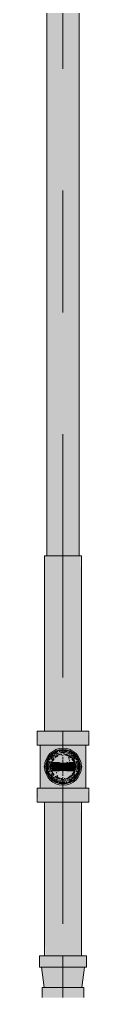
# Model space of a CAD drawing. Header units: millimetres. Extents: x -4000 to 187956, y -58990 to 162485.
# Drawn here: x 21716 to 21784, y 134156 to 135425 of the extents above; entities that cross this region are included whole.
import ezdxf

# ---------------------------------------------------------------- set-up
doc = ezdxf.new("R2010")
doc.units = ezdxf.units.MM
doc.linetypes.add('Dash 1_16_', pattern=[317.5, 158.75, -158.75])
for name, color, linetype, lineweight in [('F-SPRN', 3, 'Continuous', 9), ('P-PIPE', 3, 'Continuous', 9), ('P-PIPE-CNTR', 3, 'Continuous', 9)]:
    doc.layers.add(name, color=color, linetype=linetype, lineweight=lineweight)

# ---------------------------------------------------------------- blocks, each defined once
blk = doc.blocks.new('Sprinkler_Up - DN20-V226-FFS - TANG 1')
at = {"layer": 'F-SPRN', "transparency": 33554534}
for points in [[(-4.6, 0), (-1.7, 2.9), (-1.2, 3.5), (-0.4, 5.6), (0.6, 4), (1.2, 3.5), (1.7, 2.9), (4.6, 0), (22.2, 0), (18, 13.1), (6.9, 21.2), (-6.9, 21.1), (-18, 13.1), (-22.2, 0), (-6.9, 0)], [(0, -16.7), (4.3, -16.1), (11.8, -11.8), (16.1, -4.3), (15.3, 5.6), (11.8, 11.8), (8.3, 14.4), (0, 16.7), (-6.9, 14.6), (-11.8, 11.8), (-16.1, 4.3), (-16.1, -4.3), (-11.8, -11.8), (-6.9, -14.8)], [(0, -15.6), (7.8, -13.5), (13.5, -7.8), (15.1, -4), (14.4, 5.6), (13.5, 7.8), (7.8, 13.5), (0, 15.6), (-7.8, 13.5), (-11, 11), (-15.1, 4), (-15.1, -4), (-11, -11), (-6.9, -13.7)], [(3.4, -21.2), (6.9, -21.2), (18, -13.1), (22.2, 0), (3.9, -0.7), (1.7, -2.9), (1.2, -3.5), (0.6, -4), (-0.6, -4), (-1.2, -3.5), (-1.7, -2.9), (-4.6, 0), (-22.2, 0), (-18, -13.1), (-6.9, -21.2), (0, -21.2)], [(-10.9, -5.5), (-10.9, 5.4), (-14.5, 5.4), (-14.5, -5.5)], [(-7.7, -5.5), (-7.7, 5.4), (-10.9, 5.4), (-10.9, -5.5)], [(-7.7, -5.5), (0, -5.5), (0, 5.4), (-7.7, 5.4)], [(0, 0), (5.7, 0), (2.9, 4.9), (-2.9, 4.9), (-5.7, 0)], [(2.9, -4.9), (5.7, 0), (-5.7, 0), (-2.9, -4.9)], [(-4.6, 0), (4.6, 0), (0, 4.6)], [(0, -4.6), (4.6, 0), (-4.6, 0)], [(0, -2.6), (1.3, 0), (-1.8, 0)], [(-1.3, 0), (1.8, 0), (0, 2.6)], [(7.7, -5.5), (7.7, 5.4), (0, 5.4), (0, -5.5)], [(10.9, -5.5), (10.9, 5.4), (7.7, 5.4), (7.7, -5.5)], [(14.5, -5.5), (14.5, 5.4), (10.9, 5.4), (10.9, -5.5)]]:
    blk.add_hatch(color=1, dxfattribs=at).paths.add_polyline_path(points)
at = {"layer": 'F-SPRN', "color": 1}
for p, q in [((-11.5, 5.4), (-14.5, 5.4)), ((-14.5, 5.4), (-11.3, 5.4)), ((-14.5, 5.4), (-14.5, 3.7)), ((-14.5, 3.3), (-14.5, 0)), ((-11.5, 5.4), (-11.5, 4)), ((-10.9, 1.9), (-10.9, 3.6)), ((-10.8, 5.4), (-8, 5.4)), ((-8.1, 5.4), (-10.8, 5.4)), ((-6.9, 5.4), (-8.1, 5.4)), ((-8.1, 5.4), (-8.1, 2.8)), ((-8.1, 2.5), (-8.1, 0.7)), ((-7.7, 5.4), (-6.9, 5.4)), ((-7.7, 4.8), (-7.7, 2.7)), ((-7.7, 4.8), (-7.7, 2.7)), ((-7.7, 2.1), (-7.7, 0.5)), ((-7.7, 2.1), (-7.7, 0.5)), ((-6.7, 5.4), (-4.7, 5.4)), ((-5.8, 3.8), (-5.8, 2.2)), ((-2.1, 0), (-2.1, 0)), ((-2.1, 0), (-2.1, -0.1)), ((0, 2.1), (-0.1, 2.1)), ((2.1, 0), (2.1, 0.1)), ((2.1, 0), (2.1, 0)), ((4.7, 5.4), (6.5, 5.4)), ((7.7, 5.4), (10.8, 5.4)), ((7.7, 5.2), (7.7, 2.7)), ((7.7, 5.2), (7.7, 2.7)), ((7.7, 2.3), (7.7, 0.5)), ((7.7, 2.3), (7.7, 0.5)), ((10.8, 5.4), (8.1, 5.4)), ((8.1, 5.4), (8.1, 2.8)), ((8.1, 2.5), (8.1, 0.4)), ((10.9, 5.4), (14.5, 5.4)), ((10.9, 3.6), (10.9, 0.2)), ((14.5, 5.4), (11.5, 5.4)), ((11.5, 5.4), (11.5, 4)), ((11.5, 3), (11.5, 0.2)), ((14.5, 5.4), (14.5, -5.5)), ((-14.5, -1.3), (-14.5, -3.7)), ((-11.1, -5.5), (-14.5, -5.5)), ((-14.5, -5.5), (-11.5, -5.5)), ((-10.9, -2.6), (-10.9, -1.3)), ((-10.8, -5.5), (-8.1, -5.5)), ((-7.8, -5.5), (-10.8, -5.5)), ((-8.1, -4.2), (-8.1, -5.5)), ((-8.1, -5.5), (-6.9, -5.5)), ((-7.7, -2.7), (-7.7, -4)), ((-7.7, -2.7), (-7.7, -4)), ((-6.9, -5.5), (-7.7, -5.5)), ((-6.9, -5.5), (-5.8, -5.5)), ((-4.8, -5.5), (-6.9, -5.5)), ((-5.8, -2.3), (-5.8, -3.8)), ((-2.1, -0.3), (-2, -0.4)), ((-2, -0.4), (-2, -0.5)), ((-2, -0.5), (-2, -0.6)), ((-2, -0.6), (-2, -0.7)), ((-2, -0.7), (-1.9, -0.7)), ((-1.9, -0.7), (-1.9, -0.8)), ((-1.9, -0.8), (-1.9, -0.9)), ((-1.9, -0.9), (-1.8, -1)), ((-1.8, -1), (-1.8, -1.1)), ((-1.8, -1), (-1.8, -1)), ((-1.8, -1.1), (-1.7, -1.2)), ((-1.7, -1.2), (-1.6, -1.3)), ((-1.7, -1.2), (-1.7, -1.2)), ((-1.6, -1.3), (-1.6, -1.4)), ((-1.6, -1.4), (-1.5, -1.4)), ((-1.5, -1.4), (-1.4, -1.5)), ((-1.4, -1.5), (-1.3, -1.6)), ((-1.4, -1.5), (-1.4, -1.5)), ((-1.3, -1.6), (-1.3, -1.7)), ((-1.3, -1.7), (-1.2, -1.7)), ((-1.2, -1.7), (-1.1, -1.7)), ((-1.1, -1.7), (-1.1, -1.8)), ((-1.1, -1.8), (-1, -1.8)), ((-1, -1.8), (-0.9, -1.9)), ((-0.9, -1.9), (-0.8, -1.9)), ((-0.8, -1.9), (-0.7, -2)), ((-0.8, -1.9), (-0.8, -1.9)), ((-0.7, -2), (-0.6, -2)), ((-0.6, -2), (-0.5, -2)), ((-0.5, -2), (-0.4, -2)), ((-0.4, -2), (-0.3, -2.1)), ((-0.4, -2), (-0.4, -2)), ((-0.3, -2.1), (-0.2, -2.1)), ((-0.2, -2.1), (-0.1, -2.1)), ((-0.1, -2.1), (0, -2.1)), ((0, -2.1), (0.1, -2.1)), ((0.1, -2.1), (0.2, -2.1)), ((0.1, -2.1), (0.1, -2.1)), ((0.2, -2.1), (0.3, -2.1)), ((0.3, -2.1), (0.4, -2)), ((0.4, -2), (0.5, -2)), ((0.5, -2), (0.6, -2)), ((0.6, -2), (0.7, -2)), ((0.6, -2), (0.6, -2)), ((0.7, -2), (0.8, -1.9)), ((0.8, -1.9), (0.9, -1.9)), ((0.9, -1.9), (1, -1.8)), ((0.9, -1.9), (0.9, -1.9)), ((1, -1.8), (1.1, -1.8)), ((1.1, -1.8), (1.2, -1.7)), ((1.2, -1.7), (1.3, -1.6)), ((1.2, -1.7), (1.2, -1.7)), ((1.3, -1.6), (1.4, -1.6)), ((1.4, -1.5), (1.5, -1.5)), ((1.4, -1.6), (1.4, -1.5)), ((1.5, -1.4), (1.6, -1.3)), ((1.5, -1.5), (1.5, -1.4)), ((1.6, -1.3), (1.7, -1.2)), ((1.6, -1.3), (1.6, -1.3)), ((1.7, -1.1), (1.8, -1.1)), ((1.7, -1.2), (1.7, -1.1)), ((1.8, -1), (1.9, -0.9)), ((1.8, -1.1), (1.8, -1)), ((1.9, -0.8), (2, -0.7)), ((1.9, -0.8), (1.9, -0.8)), ((1.9, -0.9), (1.9, -0.8)), ((2, -0.4), (2.1, -0.3)), ((2, -0.5), (2, -0.4)), ((2, -0.5), (2, -0.5)), ((2, -0.6), (2, -0.5)), ((2, -0.7), (2, -0.6)), ((2.1, -0.1), (2.1, 0)), ((2.1, -0.2), (2.1, -0.1)), ((2.1, -0.3), (2.1, -0.2)), ((7, -5.5), (4.8, -5.5)), ((5.8, -2.2), (5.8, -3.8)), ((5.8, -5.5), (7, -5.5)), ((7.7, -0.5), (7.7, -2.3)), ((7.7, -0.5), (7.7, -2.3)), ((7.7, -2.7), (7.7, -5.4)), ((7.7, -2.7), (7.7, -5.4)), ((10.8, -5.5), (7.7, -5.5)), ((8.1, -0.4), (8.1, -2.5)), ((8.1, -2.8), (8.1, -5.5)), ((8.1, -5.5), (10.8, -5.5)), ((10.9, -0.2), (10.9, -3.6)), ((14.5, -5.5), (10.9, -5.5)), ((11.5, -0.2), (11.5, -3)), ((11.5, -4), (11.5, -5.5)), ((11.5, -5.5), (14.5, -5.5))]:
    blk.add_line(p, q, dxfattribs=at)
at = {"layer": 'F-SPRN', "color": 1, "flags": 128}
for points in [[(-0.6, 2), (-0.7, 2), (-0.8, 1.9), (-0.9, 1.9), (-0.9, 1.9), (-1, 1.8), (-1.1, 1.8), (-1.2, 1.7), (-1.2, 1.7), (-1.3, 1.6), (-1.4, 1.6), (-1.4, 1.5), (-1.5, 1.5), (-1.5, 1.4), (-1.6, 1.3), (-1.6, 1.3), (-1.7, 1.2), (-1.7, 1.1), (-1.8, 1.1), (-1.8, 1), (-1.9, 0.9), (-1.9, 0.8), (-1.9, 0.8), (-2, 0.7), (-2, 0.6), (-2, 0.5), (-2, 0.5), (-2, 0.4), (-2.1, 0.3), (-2.1, 0.2), (-2.1, 0.1), (-2.1, 0)], [(-0.5, 2), (-0.6, 2), (-0.6, 2)], [(-0.1, 2.1), (-0.1, 2.1), (-0.2, 2.1), (-0.3, 2.1), (-0.4, 2), (-0.5, 2)], [(2.1, 0.1), (2.1, 0.2), (2.1, 0.2), (2.1, 0.3), (2, 0.4), (2, 0.5), (2, 0.6), (2, 0.7), (1.9, 0.7), (1.9, 0.8), (1.9, 0.9), (1.8, 1), (1.8, 1), (1.8, 1.1), (1.7, 1.2), (1.7, 1.2), (1.6, 1.3), (1.6, 1.4), (1.5, 1.4), (1.4, 1.5), (1.4, 1.5), (1.3, 1.6), (1.3, 1.7), (1.2, 1.7), (1.1, 1.7), (1.1, 1.8), (1, 1.8), (0.9, 1.9), (0.8, 1.9), (0.8, 1.9), (0.7, 2), (0.6, 2), (0.5, 2), (0.4, 2), (0.4, 2), (0.3, 2.1), (0.2, 2.1), (0.1, 2.1), (0, 2.1)], [(-2.1, -0.1), (-2.1, -0.2), (-2.1, -0.2), (-2.1, -0.3)]]:
    blk.add_lwpolyline(points, dxfattribs=at)
at = {"layer": 'F-SPRN', "color": 1}
for radius, start, end in [(22.2, 360, 180), (21.9, 126.6942, 143.2701), (21.9, 108.573, 125.7507), (16.7, 121.4181, 130.5751), (16.7, 121.4181, 130.5751), (15.6, 120.5262, 133.2078), (15.6, 120.5262, 133.2078), (16.7, 114.8072, 120), (16.7, 114.8072, 120), (15.6, 116.5766, 120), (15.6, 116.5766, 120), (21.9, 108, 108.573), (21.9, 99.348, 107.901), (16.7, 106.5995, 113.0788), (16.7, 106.5995, 113.0788), (16.7, 96.4143, 105), (16.7, 96.4143, 105), (21.9, 90.145, 98.8503), (15.6, 95.5762, 100.6843), (15.6, 95.5762, 100.6843), (16.7, 83.0684, 90), (16.7, 83.0684, 90), (21.9, 72.5583, 89.4624), (15.6, 75.573, 80.5892), (15.6, 75.573, 80.5892), (15.6, 67.5614, 74.5481), (15.6, 67.5614, 74.5481), (16.7, 60, 75), (16.7, 60, 75), (15.6, 60.0187, 65.5637), (15.6, 60.0187, 65.5637), (21.9, 54.2493, 71.7379), (15.6, 46.7922, 60), (15.6, 46.7922, 60), (16.7, 49.4249, 58.5819), (16.7, 49.4249, 58.5819), (21.9, 36.7299, 53.3058), (21.9, 165.6773, 179.2615), (21.9, 144.7698, 164.2226), (16.7, 167.6802, 180), (16.7, 167.6802, 180), (16.7, 155.3879, 164.9693), (16.7, 155.3879, 164.9693), (15.6, 166.4265, 180), (15.6, 166.4265, 180), (15.6, 158.6068, 165), (15.6, 158.6068, 165), (16.7, 136.7213, 149.931), (16.7, 136.7213, 149.931), (15.6, 150.9409, 156.3845), (15.6, 150.9409, 156.3845), (15.6, 138.4214, 150), (15.6, 138.4214, 150), (4.63, 155.7832, 180), (4.63, 155.7832, 180), (4.63, 109.0192, 138.2703), (4.63, 109.0192, 138.2703), (2.56, 109.0192, 168.8278), (2.56, 109.0192, 168.8278), (2.04, 109.0192, 180), (4.63, 17.9592, 90), (4.63, 17.9592, 90), (3.81, 57.0577, 90), (2.56, 14.5599, 90), (2.56, 14.5599, 90), (2.04, 10.4703, 90), (3.81, 16.1605, 43.8358), (15.6, 30, 41.5786), (15.6, 30, 41.5786), (16.7, 30, 43.2787), (16.7, 30, 43.2787), (15.6, 23.6155, 29.5646), (15.6, 23.6155, 29.5646), (15.6, 15, 21.3932), (15.6, 15, 21.3932), (16.7, 15, 24.6121), (16.7, 15, 24.6121), (15.6, 360, 13.6618), (15.6, 0, 13.6618), (16.7, 360, 12.3198), (16.7, 0, 12.3198), (21.9, 15.7774, 35.2302), (21.9, 0.7385, 14.3227), (22.2, 180, 360), (21.9, 180.7385, 194.3227), (21.9, 195.1849, 215.2302), (16.7, 180, 192.3198), (16.7, 180, 192.3198), (16.7, 195.0307, 204.6121), (16.7, 195.0307, 204.6121), (15.6, 181.9082, 193.6618), (15.6, 181.9082, 193.6618), (15.6, 197.3339, 209.5646), (15.6, 197.3339, 209.5646), (16.7, 210.069, 223.2787), (16.7, 210.069, 223.2787), (15.6, 212.5472, 221.5786), (15.6, 212.5472, 221.5786), (16.7, 229.4249, 238.5819), (16.7, 229.4249, 238.5819), (15.6, 233.795, 240), (15.6, 233.795, 243.4234), (4.63, 197.9592, 0), (4.63, 197.9592, 360), (3.81, 196.1605, 360), (2.56, 191.1677, 270), (2.56, 191.1677, 270), (2.04, 190.4703, 270), (2.04, 270, 0), (2.56, 270, 0), (2.56, 270, 360), (15.6, 300, 313.2078), (15.6, 300, 313.2078), (16.7, 301.4181, 310.5751), (16.7, 301.4181, 310.5751), (15.6, 318.4214, 330), (15.6, 318.4214, 330), (16.7, 316.7213, 330), (16.7, 316.7213, 330), (15.6, 330.4354, 345), (15.6, 330.4354, 336.3845), (15.6, 339.6139, 345), (15.6, 346.3382, 360), (15.6, 346.3382, 360), (16.7, 335.3879, 345), (16.7, 335.3879, 345), (16.7, 347.6802, 360), (16.7, 347.6802, 360), (21.9, 324.7698, 344.8151), (21.9, 345.6773, 359.2615), (21.9, 216.7299, 233.3058), (21.9, 234.2493, 251.427), (16.7, 240, 245.1928), (16.7, 240, 245.1928), (15.6, 240, 243.4234), (21.9, 251.427, 252), (21.9, 252.5583, 269.4624), (15.6, 245.5637, 254.5481), (15.6, 245.5637, 254.5481), (16.7, 246.9212, 255), (16.7, 246.9212, 255), (15.6, 255, 267.64), (15.6, 255, 267.64), (16.7, 263.0684, 270), (16.7, 263.0684, 270), (21.9, 270.145, 278.8503), (15.6, 275.5762, 280.6843), (15.6, 275.5762, 280.6843), (16.7, 276.4143, 285), (16.7, 276.4143, 285), (21.9, 279.348, 287.901), (16.7, 286.5995, 300), (16.7, 286.5995, 300), (15.6, 294.4363, 299.9813), (15.6, 294.4363, 299.9813), (21.9, 288.2621, 305.7507), (21.9, 306.6942, 323.2701)]:
    blk.add_arc((0, 0), radius, start, end, dxfattribs=at)
blk = doc.blocks.new('Steel_Transition_Threaded_HoaPhat - Standard-V231-FFS - TANG 1')
at = {"layer": 'P-PIPE', "lineweight": 13, "transparency": 33554534}
h = blk.add_hatch(color=1, dxfattribs=at)
h.paths.add_polyline_path([(21750, 134427.6), (21755.8, 134428.4), (21761.3, 134430.6), (21765.9, 134434.2), (21769.5, 134438.8), (21771.7, 134444.3), (21772.5, 134450.1), (21771.7, 134455.9), (21769.5, 134461.3), (21765.9, 134466), (21761.3, 134469.6), (21755.8, 134471.8), (21750, 134472.6), (21743.1, 134471.4), (21738.8, 134469.6), (21734.1, 134466), (21730.5, 134461.3), (21728.2, 134455.7), (21727.5, 134450.1), (21728.3, 134444.3), (21730.5, 134438.8), (21734.1, 134434.2), (21738.8, 134430.6), (21744.2, 134428.4)])
h.paths.add_polyline_path([(21750, 134430), (21743.1, 134431.4), (21740, 134432.7), (21735.8, 134435.9), (21732.6, 134440), (21730.6, 134444.9), (21729.9, 134450.1), (21730.8, 134455.7), (21732.6, 134460.1), (21735.8, 134464.3), (21743.1, 134468.8), (21744.8, 134469.5), (21750, 134470.2), (21755.2, 134469.5), (21760.1, 134467.5), (21764.2, 134464.3), (21767.4, 134460.1), (21769.4, 134455.3), (21770.1, 134450.1), (21769.4, 134444.9), (21767.4, 134440), (21764.2, 134435.9), (21760.1, 134432.7), (21755.2, 134430.7)])
for points in [[(21750, 134430), (21750, 134433.7), (21741.8, 134435.9), (21735.8, 134441.9), (21733.6, 134450.1), (21735.8, 134458.3), (21741.8, 134464.3), (21750, 134466.5), (21750, 134470.2), (21743.1, 134468.8), (21740, 134467.5), (21735.8, 134464.3), (21732.6, 134460.1), (21730.6, 134455.3), (21729.9, 134450.1), (21730.6, 134444.9), (21732.6, 134440), (21735.8, 134435.9), (21743.1, 134431.4), (21744.8, 134430.7)], [(21750, 134431.6), (21754.8, 134432.2), (21759.3, 134434.1), (21763.1, 134437), (21766, 134440.8), (21767.9, 134445.3), (21768.5, 134450.1), (21767.5, 134455.7), (21766, 134459.3), (21763.1, 134463.2), (21759.3, 134466.1), (21754.8, 134468), (21750, 134468.6), (21743.1, 134467.1), (21740.8, 134466.1), (21736.9, 134463.2), (21732.5, 134455.7), (21732.1, 134454.9), (21731.5, 134450.1), (21732.1, 134445.3), (21734, 134440.8), (21736.9, 134437), (21743.1, 134433.1), (21745.2, 134432.2)], [(21750, 134430), (21755.2, 134430.7), (21760.1, 134432.7), (21764.2, 134435.9), (21767.4, 134440), (21769.4, 134444.9), (21770.1, 134450.1), (21769.2, 134455.7), (21767.4, 134460.1), (21764.2, 134464.3), (21760.1, 134467.5), (21755.2, 134469.5), (21750, 134470.2), (21750, 134466.5), (21758.2, 134464.3), (21764.2, 134458.3), (21766.4, 134450.1), (21764.2, 134441.9), (21758.2, 134435.9), (21750, 134433.7)]]:
    blk.add_hatch(color=1, dxfattribs=at).paths.add_polyline_path(points)
at = {"layer": 'P-PIPE', "color": 20, "lineweight": 13}
for radius, start, end in [(22.5, 90, 270), (22.5, 90, 165), (20.1, 128.8856, 148.1553), (18.5, 136.4297, 150), (18.5, 136.4297, 150), (18.5, 123.4976, 133.2041), (18.5, 123.4976, 133.2041), (20.1, 110.3852, 125.0043), (16.4, 121.0738, 128.0319), (18.5, 112.2431, 120), (18.5, 112.2431, 120), (16.4, 115.2317, 120), (18.5, 106.819, 111.1114), (18.5, 106.819, 111.1114), (16.4, 107.4657, 111.9681), (20.1, 100.9975, 105), (18.5, 91.4353, 103.2046), (18.5, 91.4353, 103.2046), (16.4, 96.2132, 104.6042), (20.1, 90.5246, 98.5089), (22.5, 15, 90), (22.5, 270, 90), (18.5, 78.0986, 90), (18.5, 78.0986, 90), (20.1, 75.0607, 87.9279), (18.5, 60, 75), (18.5, 60, 75), (16.4, 66.9681, 72.9388), (20.1, 54.9957, 75), (16.4, 50.4733, 56.6389), (18.5, 46.7959, 56.5024), (18.5, 46.7959, 56.5024), (20.1, 31.8447, 51.1144), (18.5, 30, 43.5703), (18.5, 30, 43.5703), (22.5, 165.4667, 270), (22.5, 165, 165.4667), (20.1, 166.0499, 193.9501), (20.1, 163.6386, 165), (20.1, 150, 162.7449), (18.5, 166.5939, 180), (18.5, 166.5939, 180), (18.5, 180, 193.4061), (18.5, 180, 193.4061), (18.5, 157.6232, 165), (18.5, 162.1287, 165), (18.5, 157.6232, 162.1287), (16.4, 168.5467, 178.9063), (16.4, 143.5463, 150), (16.4, 30, 38.0319), (22.5, 315, 14.5333), (16.4, 0, 8.0319), (16.4, 353.5463, 0), (18.5, 17.8713, 22.3768), (18.5, 15, 22.3768), (20.1, 17.2551, 30), (18.5, 15, 17.8713), (18.5, 0, 13.4061), (18.5, 346.5939, 13.4061), (18.5, 346.5939, 0), (20.1, 15, 16.3614), (20.1, 346.0499, 13.9501), (22.5, 14.5333, 15), (20.1, 197.2551, 210), (18.5, 195, 202.3768), (18.5, 195, 202.3768), (20.1, 211.8447, 231.1144), (16.4, 184.8393, 191.4533), (18.5, 210, 223.5703), (18.5, 210, 223.5703), (16.4, 210.6635, 216.4537), (16.4, 230.4733, 236.6389), (20.1, 308.8856, 328.1553), (18.5, 316.4297, 330), (18.5, 316.4297, 330), (16.4, 338.0319, 342.8691), (18.5, 337.6232, 345), (18.5, 337.6232, 345), (20.1, 330, 342.7449), (18.5, 226.7959, 236.5024), (18.5, 226.7959, 236.5024), (20.1, 234.9957, 249.6148), (18.5, 240, 247.7569), (18.5, 240, 247.7569), (16.4, 240, 244.7683), (20.1, 250.3141, 255), (18.5, 248.8886, 255), (18.5, 248.8886, 255), (16.4, 250.3629, 255), (20.1, 255.0607, 267.9279), (18.5, 258.0986, 270), (18.5, 258.0986, 270), (16.4, 264.1652, 268.506), (22.5, 270, 315), (20.1, 270.5246, 278.5089), (18.5, 271.4353, 283.2046), (18.5, 271.4353, 283.2046), (16.4, 276.2132, 283.9063), (20.1, 280.9975, 285), (16.4, 287.4657, 291.9681), (18.5, 286.819, 300), (18.5, 286.819, 300), (16.4, 293.4045, 300), (20.1, 289.6859, 305.0043), (18.5, 303.4976, 313.2041), (18.5, 303.4976, 313.2041)]:
    blk.add_arc((21750, 134450.1), radius, start, end, dxfattribs=at)

msp = doc.modelspace()

# ---------------------------------------------------------------- hatches: boundary and pattern name
at = {"layer": 'P-PIPE', "lineweight": 5, "transparency": 33554534}
for points in [[(21750, 134725.1), (21750, 136406.5), (21728.9, 136406.5), (21729.6, 134725.1), (21744.5, 134725.1)], [(21750, 134725.1), (21771.1, 134725.1), (21770.4, 136406.5), (21750, 136406.5), (21750, 135076.2)]]:
    msp.add_hatch(color=1, dxfattribs=at).paths.add_polyline_path(points)
at = {"layer": 'P-PIPE', "transparency": 33554534}
for points in [[(21726.7, 134496.4), (21750, 134496.4), (21750, 134725.1), (21725.9, 134725.1), (21725.9, 134496.4)], [(21767.1, 134496.4), (21774.1, 134496.4), (21773.3, 134725.1), (21750, 134725.1), (21750, 134496.4), (21762.1, 134496.4)], [(21741.3, 134478), (21750, 134478), (21750, 134496.4), (21716.2, 134496.4), (21717.4, 134478), (21733.1, 134478)], [(21783.8, 134478), (21782.6, 134496.4), (21750, 134496.4), (21750, 134478), (21782.6, 134478)], [(21724, 134422.3), (21750, 134422.3), (21750, 134428.9), (21742.6, 134430.3), (21736.3, 134434), (21731.7, 134439.4), (21729.2, 134446.3), (21729.9, 134455.7), (21731.7, 134460.8), (21736.3, 134466.2), (21743.1, 134470), (21750, 134471.2), (21750, 134478), (21720, 134478), (21721, 134422.3)], [(21780, 134422.3), (21779, 134478), (21750, 134478), (21750, 134471.2), (21757.5, 134469.9), (21763.7, 134466.2), (21768.3, 134460.8), (21770.8, 134453.9), (21770.8, 134446.3), (21768.3, 134439.4), (21763.7, 134434), (21757.5, 134430.3), (21750, 134428.9), (21750, 134422.3), (21779, 134422.3)], [(21750, 134426), (21756.2, 134426.8), (21762.1, 134429.2), (21767.1, 134433), (21770.9, 134438), (21773.3, 134443.8), (21774.1, 134450.1), (21773.3, 134456.3), (21770.9, 134462.1), (21767.1, 134467.1), (21762.1, 134471), (21756.2, 134473.4), (21750, 134474.2), (21743.1, 134473.1), (21737.9, 134471), (21733, 134467.1), (21729.1, 134462.1), (21726.6, 134455.7), (21725.9, 134450.1), (21726.7, 134443.8), (21729.1, 134438), (21733, 134433), (21737.9, 134429.2), (21743.8, 134426.8)], [(21741.7, 134435.6), (21742.8, 134437.6), (21741.7, 134441.7), (21743.1, 134446.3), (21745.8, 134449), (21757.2, 134454.3), (21758.4, 134458.4), (21757.2, 134462.6), (21755.9, 134464.3), (21750, 134466.8), (21741.7, 134464.6), (21735.5, 134458.4), (21733.3, 134450.1), (21735.5, 134441.7), (21738.2, 134438.3)], [(21750, 134433.4), (21758.4, 134435.6), (21761.8, 134438.3), (21766.1, 134445.8), (21766.1, 134454.4), (21761.8, 134461.9), (21758.4, 134464.6), (21750, 134466.8), (21743.1, 134464.7), (21738.2, 134461.9), (21733.9, 134454.4), (21733.9, 134445.8), (21738.2, 134438.3), (21743.1, 134435.2)], [(21750, 134403.8), (21750, 134422.3), (21716.2, 134422.3), (21717.4, 134403.8), (21741.3, 134403.8)], [(21750, 134403.8), (21783.8, 134403.8), (21782.6, 134422.3), (21750, 134422.3), (21750, 134419.2)], [(21743.8, 134203.5), (21750, 134203.5), (21750, 134403.8), (21725.9, 134403.8), (21726.7, 134203.5), (21737.9, 134203.5)], [(21750, 134203.5), (21774.1, 134203.5), (21773.3, 134403.8), (21750, 134403.8), (21750, 134346.2)], [(21750, 134188.6), (21780.8, 134188.6), (21779.8, 134203.5), (21719.2, 134203.5), (21720.3, 134188.6), (21742, 134188.6)], [(21771.5, 134162.2), (21774.8, 134162.2), (21777.1, 134188.6), (21721.9, 134188.6), (21726.1, 134162.2), (21767.5, 134162.2)], [(21777.4, 134148.9), (21776.4, 134162.2), (21722.7, 134162.2), (21723.6, 134148.9), (21776.4, 134148.9)]]:
    msp.add_hatch(color=1, dxfattribs=at).paths.add_polyline_path(points)

# ---------------------------------------------------------------- linework, layer by layer
at = {"layer": 'P-PIPE', "color": 20, "lineweight": 13}
for p, q in [((21728.9, 136406.5), (21728.9, 134725.1)), ((21771.1, 134725.1), (21771.1, 136406.5)), ((21725.9, 134725.1), (21725.9, 134496.4)), ((21774.1, 134725.1), (21725.9, 134725.1)), ((21774.1, 134496.4), (21774.1, 134725.1)), ((21716.2, 134496.4), (21716.2, 134478)), ((21725.8, 134496.4), (21716.2, 134496.4)), ((21750, 134496.4), (21716.2, 134496.4)), ((21725.9, 134496.4), (21732.9, 134496.4)), ((21732.9, 134496.4), (21726.6, 134496.4)), ((21741.3, 134496.4), (21733.1, 134496.4)), ((21733.1, 134496.4), (21766.9, 134496.4)), ((21750, 134496.4), (21741.3, 134496.4)), ((21758.7, 134496.4), (21750, 134496.4)), ((21783.8, 134496.4), (21750, 134496.4)), ((21766.9, 134496.4), (21758.7, 134496.4)), ((21773.4, 134496.4), (21767.1, 134496.4)), ((21767.1, 134496.4), (21774.1, 134496.4)), ((21782.6, 134496.4), (21774.2, 134496.4)), ((21783.8, 134496.4), (21782.6, 134496.4)), ((21783.8, 134478), (21783.8, 134496.4)), ((21716.2, 134478), (21717.4, 134478)), ((21716.2, 134478), (21750, 134478)), ((21717.4, 134478), (21719.8, 134478)), ((21720, 134478), (21720, 134422.3)), ((21721, 134478), (21720, 134478)), ((21721, 134478), (21720, 134478)), ((21721, 134478), (21726.1, 134478)), ((21724, 134478), (21721, 134478)), ((21728.8, 134478), (21721, 134478)), ((21728.8, 134478), (21724, 134478)), ((21726.1, 134478), (21733.1, 134478)), ((21735, 134478), (21728.8, 134478)), ((21735, 134478), (21728.8, 134478)), ((21733.1, 134478), (21741.3, 134478)), ((21741.2, 134478), (21735, 134478)), ((21741.2, 134478), (21735, 134478)), ((21750, 134478), (21742.2, 134478)), ((21750, 134478), (21742.2, 134478)), ((21743, 134478), (21750, 134478)), ((21750, 134478), (21757.8, 134478)), ((21750, 134478), (21783.8, 134478)), ((21757.8, 134478), (21750, 134478)), ((21757.8, 134478), (21750, 134478)), ((21758.7, 134478), (21766.9, 134478)), ((21765, 134478), (21758.8, 134478)), ((21765, 134478), (21758.8, 134478)), ((21771.2, 134478), (21765, 134478)), ((21771.2, 134478), (21765, 134478)), ((21766.9, 134478), (21773.9, 134478)), ((21776, 134478), (21771.2, 134478)), ((21779, 134478), (21771.2, 134478)), ((21773.9, 134478), (21779, 134478)), ((21779, 134478), (21776, 134478)), ((21780, 134478), (21779, 134478)), ((21780, 134478), (21779, 134478)), ((21780, 134422.3), (21780, 134478)), ((21780.2, 134478), (21782.6, 134478)), ((21782.6, 134478), (21783.8, 134478)), ((21716.2, 134422.3), (21716.2, 134403.8)), ((21719.8, 134422.3), (21716.2, 134422.3)), ((21750, 134422.3), (21716.2, 134422.3)), ((21720, 134422.3), (21721, 134422.3)), ((21720, 134422.3), (21721, 134422.3)), ((21726.1, 134422.3), (21721, 134422.3)), ((21721, 134422.3), (21724, 134422.3)), ((21721, 134422.3), (21724, 134422.3)), ((21724, 134422.3), (21728.8, 134422.3)), ((21724, 134422.3), (21741.2, 134422.3)), ((21733.1, 134422.3), (21726.1, 134422.3)), ((21728.8, 134422.3), (21735, 134422.3)), ((21741.3, 134422.3), (21733.1, 134422.3)), ((21735, 134422.3), (21741.2, 134422.3)), ((21742.2, 134422.3), (21750, 134422.3)), ((21742.2, 134422.3), (21750, 134422.3)), ((21750, 134422.3), (21743, 134422.3)), ((21757.8, 134422.3), (21750, 134422.3)), ((21783.8, 134422.3), (21750, 134422.3)), ((21750, 134422.3), (21757.8, 134422.3)), ((21750, 134422.3), (21757.8, 134422.3)), ((21766.9, 134422.3), (21758.7, 134422.3)), ((21758.8, 134422.3), (21765, 134422.3)), ((21758.8, 134422.3), (21780, 134422.3)), ((21765, 134422.3), (21771.2, 134422.3)), ((21773.9, 134422.3), (21766.9, 134422.3)), ((21771.2, 134422.3), (21776, 134422.3)), ((21779.3, 134422.3), (21773.9, 134422.3)), ((21776, 134422.3), (21779, 134422.3)), ((21779, 134422.3), (21780, 134422.3)), ((21783.8, 134422.3), (21780.2, 134422.3)), ((21783.8, 134403.8), (21783.8, 134422.3)), ((21716.2, 134403.8), (21725.8, 134403.8)), ((21716.2, 134403.8), (21750, 134403.8)), ((21725.9, 134403.8), (21725.9, 134203.5)), ((21732.9, 134403.8), (21725.9, 134403.8)), ((21726.6, 134403.8), (21732.9, 134403.8)), ((21733.1, 134403.8), (21741.3, 134403.8)), ((21766.9, 134403.8), (21733.1, 134403.8)), ((21741.3, 134403.8), (21750, 134403.8)), ((21750, 134403.8), (21758.7, 134403.8)), ((21750, 134403.8), (21783.8, 134403.8)), ((21758.7, 134403.8), (21766.9, 134403.8)), ((21767.1, 134403.8), (21773.4, 134403.8)), ((21774.1, 134403.8), (21767.1, 134403.8)), ((21774.1, 134203.5), (21774.1, 134403.8)), ((21774.2, 134403.8), (21783.8, 134403.8)), ((21719.2, 134203.5), (21719.2, 134188.6)), ((21780.8, 134203.5), (21719.2, 134203.5)), ((21725.7, 134203.5), (21719.2, 134203.5)), ((21725.9, 134203.5), (21728, 134203.5)), ((21728.2, 134203.5), (21726.5, 134203.5)), ((21734.6, 134203.5), (21729, 134203.5)), ((21729.1, 134203.5), (21770.9, 134203.5)), ((21742, 134203.5), (21734.6, 134203.5)), ((21750, 134203.5), (21742, 134203.5)), ((21758, 134203.5), (21750, 134203.5)), ((21765.4, 134203.5), (21758, 134203.5)), ((21771, 134203.5), (21765.4, 134203.5)), ((21773.5, 134203.5), (21771.8, 134203.5)), ((21772, 134203.5), (21774.1, 134203.5)), ((21780.8, 134203.5), (21774.3, 134203.5)), ((21780.8, 134188.6), (21780.8, 134203.5)), ((21719.2, 134188.6), (21720.3, 134188.6)), ((21719.2, 134188.6), (21780.8, 134188.6)), ((21720.3, 134188.6), (21721.7, 134188.6)), ((21721.9, 134188.6), (21725.2, 134162.2)), ((21723.3, 134188.6), (21728.2, 134188.6)), ((21728.2, 134188.6), (21734.6, 134188.6)), ((21734.6, 134188.6), (21742, 134188.6)), ((21742.7, 134188.6), (21750, 134188.6)), ((21750, 134188.6), (21757.3, 134188.6)), ((21758, 134188.6), (21765.4, 134188.6)), ((21765.4, 134188.6), (21771.8, 134188.6)), ((21771.8, 134188.6), (21776.7, 134188.6)), ((21774.8, 134162.2), (21778.1, 134188.6)), ((21778.3, 134188.6), (21780.8, 134188.6)), ((21722.7, 134162.2), (21722.7, 134148.9)), ((21777.4, 134162.2), (21722.7, 134162.2)), ((21725, 134162.2), (21722.7, 134162.2)), ((21730.7, 134162.2), (21726.3, 134162.2)), ((21736.3, 134162.2), (21730.7, 134162.2)), ((21742.9, 134162.2), (21736.3, 134162.2)), ((21750, 134162.2), (21743.6, 134162.2)), ((21756.4, 134162.2), (21750, 134162.2)), ((21763.7, 134162.2), (21757.1, 134162.2)), ((21769.3, 134162.2), (21763.7, 134162.2)), ((21773.7, 134162.2), (21769.3, 134162.2)), ((21777.4, 134162.2), (21775, 134162.2)), ((21777.4, 134148.9), (21777.4, 134162.2))]:
    msp.add_line(p, q, dxfattribs=at)
for radius, start, end in [(24.1, 90, 270), (24.1, 90, 270), (21.1, 137.2293, 141.8404), (21.1, 128.0211, 135), (21.1, 109.319, 125.8689), (21.1, 99.731, 105), (21.1, 90, 98.0211), (24.1, 270, 90), (24.1, 270, 90), (21.1, 75, 87.7707), (21.1, 62.2293, 68.0211), (21.1, 54.1311, 60), (21.1, 38.1596, 51.9789), (21.1, 165.7378, 177.9758), (21.1, 158.0211, 164.505), (21.1, 164.505, 165), (21.1, 151.0876, 154.6013), (21.1, 25.3987, 30), (21.1, 15.495, 21.9789), (21.1, 15, 15.495), (21.1, 2.0242, 12.7707), (21.1, 183.5565, 194.2622), (21.1, 195, 203.0211), (21.1, 205.3987, 210), (21.1, 321.9789, 326.1637), (21.1, 330, 334.6013), (21.1, 336.9789, 345), (21.1, 345.7378, 357.9758), (21.1, 219.3488, 233.0211), (21.1, 234.4236, 245.5764), (21.1, 246.9789, 250.681), (21.1, 255, 270), (21.1, 270, 276.9789), (21.1, 279.731, 285), (21.1, 291.9789, 305.8689), (21.1, 315, 320.0725)]:
    msp.add_arc((21750, 134450.1), radius, start, end, dxfattribs=at)
at = {"layer": 'P-PIPE', "color": 1}
for centre, radius, start, end in [((21750, 134458.4), 8.35, 69.0027, 79.2369), ((21750, 134458.4), 8.35, 20.1285, 29.0413), ((21750, 134450.1), 16.7, 46.0317, 57.203), ((21750, 134450.1), 16.7, 170.1108, 177.203), ((21750, 134450.1), 16.7, 157.579, 164.2722), ((21750, 134441.7), 8.35, 100.6842, 114.0387), ((21750, 134441.7), 8.35, 90, 100.6842), ((21750, 134458.4), 8.35, 270, 280.6842), ((21750, 134458.4), 8.35, 316.3183, 330), ((21750, 134458.4), 8.35, 8.0385, 17.9918), ((21750, 134458.4), 8.35, 352.2824, 1.6717), ((21750, 134450.1), 16.7, 39.3092, 45.2846), ((21750, 134450.1), 16.7, 32.3031, 39.2955), ((21750, 134450.1), 16.7, 23.4069, 31.0974), ((21750, 134450.1), 16.7, 16.9375, 22.421), ((21750, 134450.1), 16.7, 4.3093, 9.8892), ((21750, 134450.1), 16.7, 182.797, 189.8892), ((21750, 134450.1), 16.7, 190.2154, 195.2487), ((21750, 134450.1), 16.7, 231.8726, 237.203), ((21750, 134441.7), 8.35, 172.0327, 181.5407), ((21750, 134441.7), 8.35, 199.9004, 209.0413), ((21750, 134441.7), 8.35, 147.6032, 150), ((21750, 134441.7), 8.35, 210, 212.3968), ((21750, 134441.7), 8.35, 131.0366, 147.6032), ((21750, 134441.7), 8.35, 115.6806, 125.5287), ((21750, 134450.1), 16.7, 308.1274, 313.9683), ((21750, 134450.1), 16.7, 314.7154, 320.6908), ((21750, 134450.1), 16.7, 328.9026, 336.686), ((21750, 134450.1), 16.7, 337.2636, 343.0625), ((21750, 134441.7), 8.35, 226.6998, 237.8461), ((21750, 134441.7), 8.35, 249.0027, 259.2369), ((21750, 134450.1), 16.7, 264.6626, 273.5288)]:
    msp.add_arc(centre, radius, start, end, dxfattribs=at)
at = {"layer": 'P-PIPE-CNTR', "color": 1, "linetype": 'Dash 1_16_'}
for p, q in [((21750, 134725.1), (21750, 136406.5)), ((21750, 134725.1), (21750, 136406.5)), ((21750, 134725.1), (21750, 134496.4)), ((21750, 134725.1), (21750, 134496.4)), ((21750, 134472.6), (21750, 134475.1)), ((21750, 134471.2), (21750, 134472.6)), ((21750, 134468.6), (21750, 134470.2)), ((21750, 134463.6), (21750, 134465.2)), ((21750, 134459.8), (21750, 134462.6)), ((21725, 134450.1), (21727.5, 134450.1)), ((21727.8, 134450.1), (21731.5, 134450.1)), ((21731.5, 134450.1), (21733.3, 134450.1)), ((21736.9, 134450.1), (21740.4, 134450.1)), ((21740.4, 134450.1), (21742.3, 134450.1)), ((21745.4, 134450.1), (21747.6, 134450.1)), ((21748.7, 134450.1), (21750, 134450.1)), ((21750, 134455.7), (21750, 134459.1)), ((21750, 134452.6), (21750, 134454.3)), ((21750, 134450.1), (21750, 134452.1)), ((21750, 134448), (21750, 134450.1)), ((21750, 134450.1), (21751.3, 134450.1)), ((21751.8, 134450.1), (21754.6, 134450.1)), ((21755.7, 134450.1), (21763.5, 134450.1)), ((21766.4, 134450.1), (21768.5, 134450.1)), ((21768.5, 134450.1), (21772.2, 134450.1)), ((21772.5, 134450.1), (21775, 134450.1)), ((21750, 134445.9), (21750, 134447.5)), ((21750, 134441.1), (21750, 134444.6)), ((21750, 134438.1), (21750, 134440.4)), ((21750, 134435), (21750, 134436.5)), ((21750, 134432.2), (21750, 134433.4)), ((21750, 134430), (21750, 134431.6)), ((21750, 134427.6), (21750, 134428.9)), ((21750, 134425.1), (21750, 134427.6)), ((21750, 134403.8), (21750, 134203.5)), ((21750, 134403.8), (21750, 134203.5))]:
    msp.add_line(p, q, dxfattribs=at)
at = {"layer": 'P-PIPE-CNTR', "color": 20, "lineweight": 13}
for p, q in [((21750, 134474.2), (21750, 134496.4)), ((21750, 134471.2), (21750, 134472.6)), ((21750, 134468.6), (21750, 134470.2)), ((21750, 134463.6), (21750, 134465.2)), ((21750, 134459.8), (21750, 134462.6)), ((21750, 134455.7), (21750, 134459.1)), ((21750, 134452.6), (21750, 134454.3)), ((21750, 134450.1), (21750, 134452.1)), ((21750, 134448), (21750, 134450.1)), ((21750, 134446.1), (21750, 134447.5)), ((21750, 134441.1), (21750, 134444.6)), ((21750, 134438.1), (21750, 134440.1)), ((21750, 134435.3), (21750, 134436.5)), ((21750, 134430), (21750, 134431.6)), ((21750, 134427.6), (21750, 134428.9)), ((21750, 134426), (21750, 134427.6)), ((21750, 134403.8), (21750, 134426)), ((21750, 134203.5), (21750, 134148.9))]:
    msp.add_line(p, q, dxfattribs=at)

# ---------------------------------------------------------------- block references
at = {"layer": 'F-SPRN', "color": 1}
msp.add_blockref('Sprinkler_Up - DN20-V226-FFS - TANG 1', (21750, 134450.1), dxfattribs=at)
at = {"layer": 'P-PIPE', "color": 20, "lineweight": 13}
msp.add_blockref('Steel_Transition_Threaded_HoaPhat - Standard-V231-FFS - TANG 1', (0, 0), dxfattribs=at)

doc.saveas('drawing.dxf')
